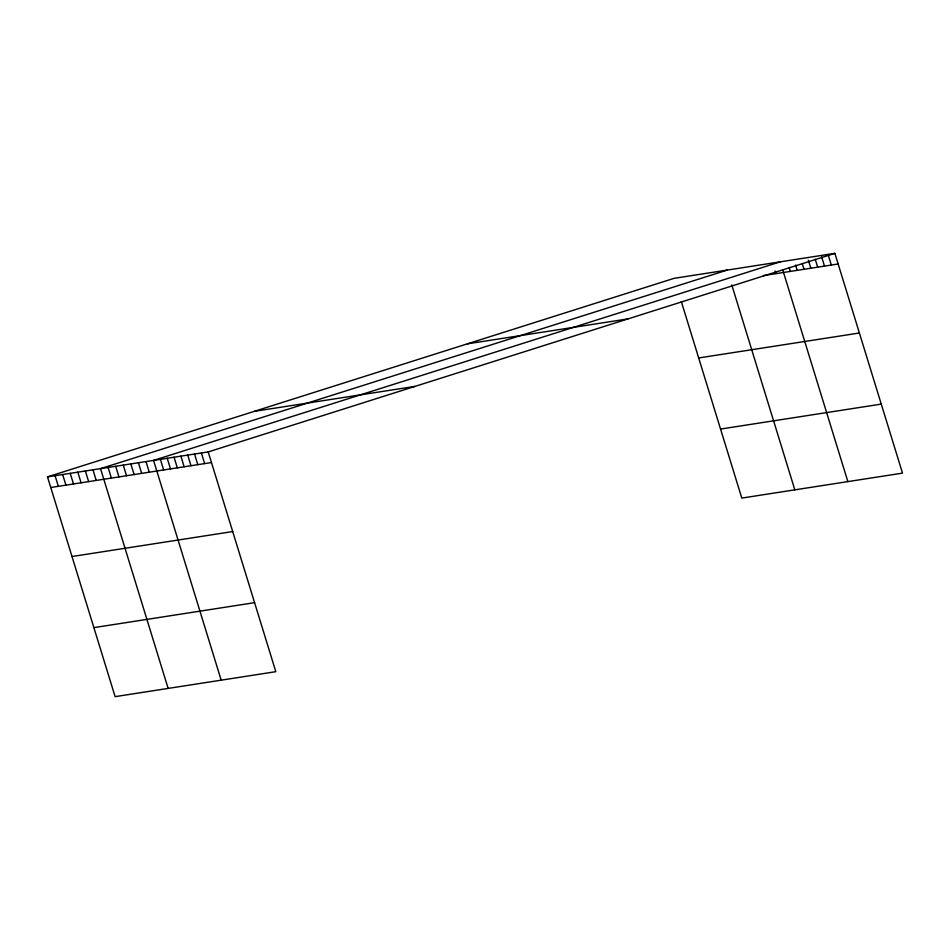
<?xml version="1.0" encoding="UTF-8"?>
<svg xmlns="http://www.w3.org/2000/svg" width="950" height="950" viewBox="0 0 950 950"><rect width="100%" height="100%" fill="white"/><g stroke="black" fill="none" stroke-linecap="round" stroke-linejoin="round"><path stroke-width="1.43" d="M47.5 476.876L208.204 451.915L275.821 671.686L115.116 696.647L47.5 476.876L674.179 278.314L834.884 253.353L902.5 473.124L741.796 498.085L681.352 301.625M727.213 270.085L100.534 468.635L168.138 688.406M780.247 261.844L153.567 460.394L221.172 680.164M208.204 451.915L834.884 253.353M763.313 275.607L838.161 263.981M467.376 343.841L628.081 318.879M254.303 411.35L415.008 386.389M698.689 357.96L859.394 332.999M50.766 487.504L211.47 462.543M720.563 429.067L881.268 404.106M71.998 556.522L232.703 531.561M93.872 627.629L254.588 602.668M828.056 254.422L831.333 265.038M821.643 256.809L824.493 266.107M815.219 259.196L817.665 267.164M808.391 260.252L810.837 268.221M802.37 263.969L804.009 269.289M795.542 265.038L797.181 270.346M789.117 267.425L790.352 271.403M782.705 269.812L847.863 481.614M775.129 270.988L775.948 273.647M731.785 284.929L794.829 489.856M201.376 452.972L204.642 463.6M194.548 454.029L197.814 464.657M187.72 455.098L190.986 465.726M180.88 456.154L184.158 466.782M174.052 457.211L177.329 467.839M167.224 458.28L170.489 468.908M160.396 459.337L163.661 469.965M145.991 461.581L149.257 472.197M138.415 462.757L141.681 473.373M130.839 463.933L134.104 474.561M123.263 465.108L126.528 475.736M115.686 466.284L118.952 476.912M108.11 467.459L111.376 478.088M92.957 469.811L96.223 480.439M85.381 470.986L88.647 481.614M77.805 472.162L81.071 482.79M70.229 473.338L73.494 483.966M62.652 474.525L65.918 485.141M55.076 475.701L58.342 486.329"/></g></svg>
